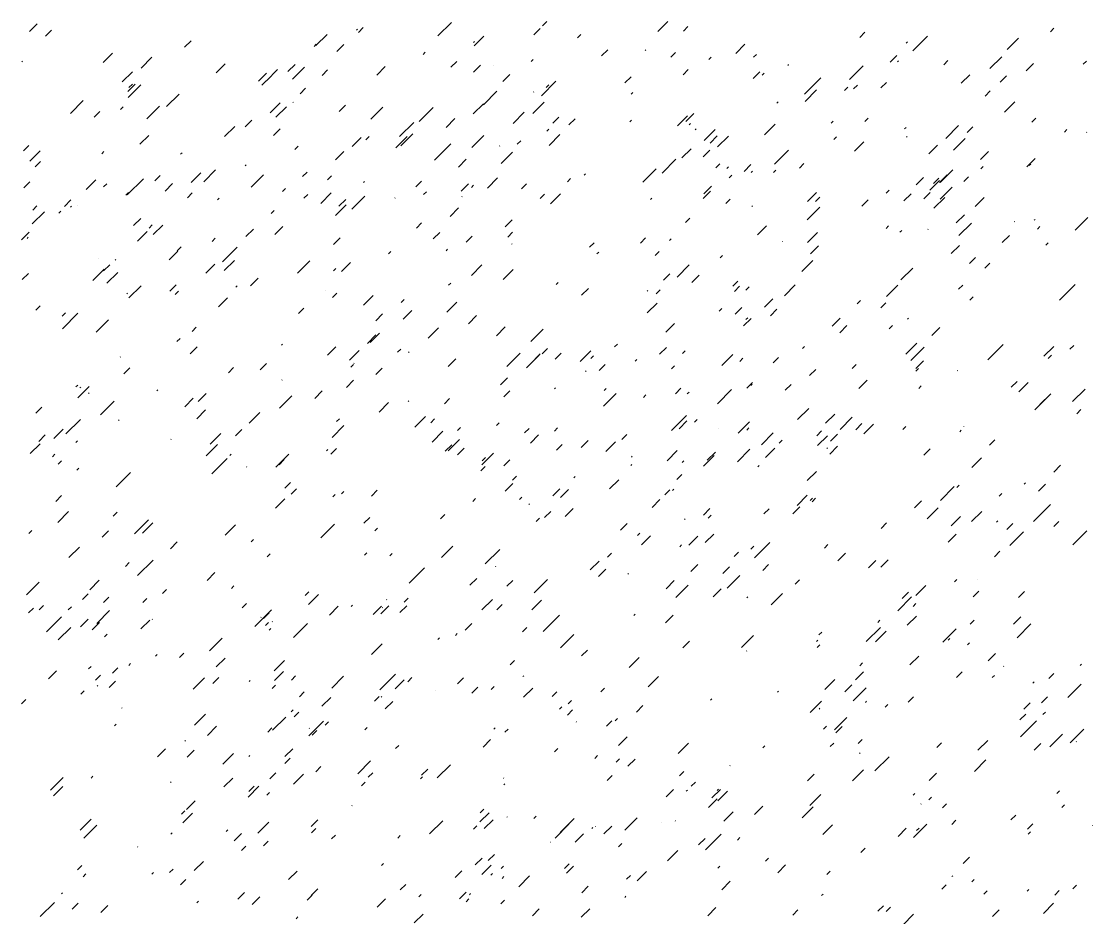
# Model space of a CAD drawing. Header units: millimetres. Extents: x -5080 to 169092, y -130394 to 7197.
# Drawn here: x 19906 to 25431, y -16317 to -11692 of the extents above; entities that cross this region are included whole.
import ezdxf

# ---------------------------------------------------------------- set-up
doc = ezdxf.new("R2010")
doc.units = ezdxf.units.MM
doc.header["$LTSCALE"] = 50
doc.layers.add('pio-Stipple', color=7, linetype='Continuous', lineweight=5)

# ---------------------------------------------------------------- blocks, each defined once
blk = doc.blocks.new('Group')
at = {"layer": 'pio-Stipple', "color": 7, "linetype": 'Continuous', "lineweight": 5, "transparency": 33554687}
for p, q in [((11467.7, 13694.8), (11507, 13734)), ((13154.9, 13701.5), (13159.7, 13706.4)), ((13165, 13689.6), (13189.8, 13714.5)), ((13574.6, 13671.6), (13644, 13741)), ((14070.1, 13677.5), (14102.8, 13710.2)), ((14136.7, 13745.7), (14114.5, 13723.6)), ((14761.3, 13746.6), (14709.2, 13694.5)), ((14841, 13696.6), (14864.1, 13719.7)), ((16734, 13692.6), (16752.6, 13711.2)), ((11550.5, 13670.5), (11582.1, 13702.2)), ((13003.5, 13679.8), (12945.4, 13621.7)), ((13762.3, 13621.1), (13812.1, 13670.9)), ((14312.3, 13679.1), (14295, 13661.8)), ((15751.2, 13664.3), (15777.5, 13690.7)), ((16024.6, 13595), (16100.2, 13670.5)), ((16569.5, 13660.6), (16511.2, 13602.3)), ((12267.9, 13612.9), (12301.6, 13646.6)), ((12935.9, 13617.8), (12947, 13629)), ((13052.9, 13590.8), (13088.9, 13626.8)), ((13763.3, 13642.9), (13757.6, 13637.1)), ((14419.2, 13568.5), (14450.5, 13599.8)), ((14643.2, 13596.5), (14647, 13600.3)), ((15157.8, 13628.5), (15110.6, 13581.3)), ((15997.4, 13641.9), (15989.9, 13634.4)), ((11431.4, 13542), (11428, 13538.7)), ((11896.6, 13582.9), (11847.6, 13534)), ((12043.9, 13506.1), (12099.6, 13561.9)), ((13497.9, 13576.4), (13509.3, 13587.8)), ((13671.5, 13539.8), (13641.7, 13510)), ((14066, 13550), (14055.3, 13539.3)), ((14800.6, 13586.3), (14776.7, 13562.4)), ((14972.2, 13550.2), (14984.2, 13562.2)), ((15203.2, 13561.3), (15217.5, 13575.6)), ((15907.6, 13536.2), (15942.3, 13571)), ((15944.9, 13538.1), (15950.8, 13543.9)), ((16184, 13523.1), (16205.2, 13544.2)), ((16422.2, 13503.2), (16482.9, 13563.9)), ((16919.6, 13541.9), (16903.2, 13525.4)), ((11998.5, 13487.1), (11945.7, 13434.4)), ((12430.4, 13480.8), (12476.6, 13527.1)), ((12689.7, 13440.5), (12747.9, 13498.8)), ((12800.7, 13487.9), (12837.9, 13525.1)), ((12823.9, 13448.6), (12886.5, 13511.2)), ((13005.5, 13496.5), (12977.2, 13468.1)), ((13258.8, 13469.9), (13303.2, 13514.3)), ((13793.6, 13520.6), (13757.9, 13484.9)), ((13863.2, 13518.8), (13863.2, 13518.8)), ((14839, 13471.6), (14865.2, 13497.8)), ((15201.2, 13451.6), (15235.2, 13485.6)), ((15383.9, 13523.8), (15379.8, 13519.8)), ((15697.7, 13446.7), (15767.6, 13516.6)), ((16647.2, 13528.6), (16609.9, 13491.3)), ((12648.3, 13437.4), (12690.1, 13479.2)), ((12665.5, 13417.1), (12689.1, 13440.7)), ((13944.9, 13472), (13908.7, 13435.8)), ((14183.1, 13437.7), (14108.8, 13363.4)), ((14539.3, 13429.4), (14570.9, 13460.9)), ((15246.6, 13468.5), (15258.3, 13480.1)), ((15549.3, 13455.8), (15465.5, 13371.9)), ((15860.1, 13403), (15889.2, 13432)), ((16318.2, 13471), (16274.4, 13427.1)), ((16474.6, 13433.3), (16507.9, 13466.6)), ((12012.6, 13422.5), (11974.9, 13384.8)), ((12041.9, 13418.6), (11977.6, 13354.3)), ((11998.5, 13422.8), (11980.8, 13405.2)), ((12863.2, 13372.9), (12892.4, 13402)), ((13879.3, 13386.1), (13809.5, 13316.3)), ((14069.1, 13382.6), (14067.1, 13380.7)), ((14146.8, 13418.8), (14132.6, 13404.7)), ((14580.6, 13380.5), (14572.1, 13371.9)), ((15468.6, 13333.6), (15527.9, 13392.9)), ((15672.4, 13390.8), (15689.7, 13408)), ((15718.9, 13397.9), (15738.9, 13418)), ((16424.2, 13388.5), (16397.3, 13361.6)), ((11745.2, 13337.8), (11679.5, 13272.1)), ((12175, 13307.3), (12239.3, 13371.5)), ((12760.3, 13326.7), (12709, 13275.4)), ((12826.9, 13328.1), (12829.1, 13330.3)), ((13757.2, 13270.1), (13809.2, 13322)), ((14064, 13272), (14122, 13330)), ((15322.3, 13325.2), (15329.5, 13332.4)), ((16497.8, 13278), (16551.3, 13331.4)), ((11831, 13281.5), (11801.9, 13252.4)), ((11936.9, 13291.9), (11950.7, 13305.6)), ((12137.7, 13308.5), (12073.6, 13244.4)), ((12793.6, 13306.6), (12739.3, 13252.3)), ((13097.3, 13313.8), (13064.6, 13281)), ((13228.5, 13241.8), (13291.1, 13304.5)), ((13549.4, 13302.4), (13477.4, 13230.4)), ((13962.1, 13220.5), (14020.4, 13278.8)), ((14894.5, 13271.2), (14853, 13229.8)), ((12579.7, 13202.4), (12614.9, 13237.5)), ((13376.8, 13152), (13449.7, 13224.9)), ((13662.4, 13244.9), (13616.5, 13199.1)), ((14166.9, 13221.4), (14198, 13252.5)), ((14282, 13244.1), (14250, 13212.1)), ((14573.6, 13237.2), (14564.4, 13228)), ((14810.7, 13207.4), (14862.9, 13259.6)), ((14870.2, 13212.2), (14878.1, 13220)), ((15258.7, 13162), (15313.6, 13216.9)), ((15613.9, 13232.2), (15602.5, 13220.7)), ((15793.5, 13247.3), (15776.3, 13230.1)), ((16259.7, 13208.7), (16194.2, 13143.2)), ((16638.1, 13227.3), (16658.6, 13247.8)), ((12037.8, 13112.4), (12083.6, 13158.3)), ((12473.7, 13151.9), (12526.5, 13204.7)), ((12761.3, 13191.5), (12727.1, 13157.3)), ((13203.3, 13135.6), (13220.3, 13152.6)), ((13416.2, 13152.1), (13358, 13093.9)), ((13383.9, 13104.6), (13446, 13166.7)), ((13749.2, 13096.5), (13811.1, 13158.4)), ((14146.7, 13190.8), (14136.2, 13180.2)), ((14204.3, 13162.2), (14148.5, 13106.5)), ((14906.6, 13191.8), (14901.5, 13186.8)), ((15005.4, 13188.5), (14948.9, 13131.9)), ((15014.5, 13155.3), (14978.2, 13119)), ((15017.5, 13099.5), (15073, 13154.9)), ((15989.3, 13198.9), (15982.3, 13191.9)), ((15991.3, 13148.5), (15995.1, 13152.3)), ((16334.4, 13202.6), (16305.5, 13173.7)), ((16806.6, 13175.8), (16819, 13188.2)), ((16921.6, 13174.7), (16921, 13174.1)), ((11464.7, 13105.8), (11436.9, 13078)), ((12836, 13086.1), (12853, 13103.1)), ((13179.1, 13148), (13131.6, 13100.6)), ((13557.4, 13030.9), (13640.7, 13114.2)), ((13893.5, 13105.1), (13891.5, 13103.1)), ((13984.3, 13112.4), (14002.6, 13130.7)), ((15631.1, 13150.4), (15617.3, 13136.6)), ((15771.3, 13125), (15723.1, 13076.8)), ((16151.7, 13107.8), (16107.7, 13063.8)), ((16295, 13142.1), (16234.4, 13081.5)), ((11523.2, 13078.5), (11469.8, 13025.1)), ((11852.1, 13074.8), (11840.8, 13063.4)), ((12254.8, 13068.7), (12247.5, 13061.5)), ((13089.2, 13075.4), (13046.5, 13032.7)), ((13901.5, 13013.7), (13959, 13071.3)), ((14880.3, 13088.6), (14833.5, 13041.8)), ((14942.9, 13047.8), (14976.9, 13081.8)), ((15310.2, 13009.7), (15382.7, 13082.3)), ((16414.1, 13074.5), (16373.8, 13034.2)), ((11524.2, 13024.2), (11496.3, 12996.3)), ((12584.7, 13006.2), (12580.3, 13001.7)), ((13720.9, 13036.1), (13680.1, 12995.2)), ((14700.7, 12985.6), (14632.2, 12917.2)), ((14802.6, 13035), (14731.6, 12964)), ((15007.5, 12990.3), (15028.3, 13011.1)), ((15065, 12987.1), (15073.2, 12995.4)), ((15153.8, 12972.1), (15189.2, 13007.6)), ((15462.5, 13013.1), (15439.6, 12990.1)), ((16375.7, 12986.2), (16387.7, 12998.1)), ((16655.2, 13039), (16612.4, 12996.2)), ((16625, 13002.3), (16632.7, 13010)), ((12056, 12935.1), (11971.8, 12850.9)), ((12141.7, 12951.4), (12113.6, 12923.3)), ((12351.6, 12964.5), (12302.2, 12915.1)), ((12427.3, 12980.6), (12366.3, 12919.6)), ((12610.9, 12891.6), (12674.6, 12955.3)), ((12876.3, 12946), (12899.6, 12969.3)), ((13005.5, 12929.7), (13024.9, 12949.1)), ((13882.3, 12939.2), (13829.7, 12886.5)), ((14258.7, 12935.5), (14242.7, 12919.5)), ((14336.4, 12959.8), (14329.9, 12953.2)), ((15090.2, 12952.6), (15076.2, 12938.6)), ((15191.1, 12966.9), (15197.9, 12973.7)), ((15318.2, 12978.8), (15306.3, 12966.9)), ((16041.7, 12903.6), (16079.2, 12941.1)), ((16131.5, 12910.6), (16158.1, 12937.2)), ((16161.8, 12915.8), (16201.7, 12955.7)), ((16230.4, 12980.5), (16165.1, 12915.2)), ((16312.2, 12944.4), (16287.9, 12920.2)), ((11438.4, 12887.5), (11469.1, 12918.1)), ((11760.3, 12879.4), (11809.6, 12928.8)), ((11849.1, 12892.3), (11866.1, 12909.3)), ((12168, 12871.4), (12205.9, 12909.4)), ((12788.5, 12885), (12772.4, 12868.9)), ((13196.2, 12920.4), (13190.5, 12914.8)), ((13490.8, 12922.2), (13461.3, 12892.7)), ((13694.7, 12871.3), (13732.6, 12909.2)), ((13747.1, 12890.3), (13758.3, 12901.4)), ((14031.7, 12908.1), (14005.4, 12881.8)), ((14946.9, 12857.3), (14986.5, 12896.9)), ((15886.3, 12860), (15902.5, 12876.2)), ((16161.8, 12925.2), (16113, 12876.4)), ((16164.8, 12829), (16227.4, 12891.7)), ((11681.6, 12826.2), (11647.5, 12792.1)), ((11964.1, 12849.9), (11977.9, 12863.7)), ((12282, 12836.9), (12306.3, 12861.2)), ((12438.4, 12826.7), (12446.3, 12834.5)), ((12883.4, 12833.8), (12903.3, 12853.7)), ((12971.2, 12807.8), (13024.5, 12861.2)), ((13099.3, 12828.3), (13064.2, 12793.2)), ((13198.2, 12845.4), (13130.6, 12777.8)), ((13354.6, 12835.7), (13353, 12834.1)), ((13500.9, 12853), (13515.8, 12867.9)), ((13699.7, 12842.7), (13698.2, 12841.3)), ((14101.3, 12832.9), (14123.9, 12855.5)), ((14155.8, 12804.9), (14206.9, 12856)), ((14671.4, 12827.7), (14677.6, 12833.9)), ((14942.9, 12833.1), (14979.9, 12870.2)), ((15082.1, 12829.5), (15059.7, 12807.1)), ((15528.1, 12864.5), (15481.1, 12817.5)), ((15544.3, 12839.5), (15522.4, 12817.6)), ((15794.5, 12826.2), (15760.9, 12792.6)), ((16015.5, 12857.6), (15978.5, 12820.6)), ((16114.4, 12863.6), (16081, 12830.3)), ((16189, 12838.3), (16133, 12782.3)), ((16391.9, 12837.4), (16345.3, 12790.8)), ((11544.4, 12764.6), (11481.1, 12701.4)), ((11506, 12794.1), (11484.2, 12772.4)), ((11629.1, 12767), (11619, 12756.9)), ((11678.6, 12788.3), (11683.8, 12793.5)), ((11712.9, 12794.3), (11714.1, 12795.6)), ((12730, 12771), (12715, 12755.9)), ((13045.8, 12744.3), (13101.2, 12799.7)), ((13681.5, 12784.8), (13637.5, 12740.7)), ((15197.1, 12795.3), (15193.5, 12791.6)), ((15478.7, 12722.2), (15545.4, 12788.9)), ((12041.8, 12730.4), (12004.1, 12692.6)), ((13958, 12723.4), (13921.2, 12686.6)), ((14852, 12708.7), (14874.6, 12731.3)), ((16291, 12748.6), (16248.8, 12706.5)), ((16550.3, 12714.6), (16547.4, 12711.7)), ((16651.2, 12720.7), (16655.6, 12725.1)), ((16927.7, 12735.4), (16862.1, 12669.8)), ((11426.3, 12619.1), (11465.3, 12658.2)), ((12075.1, 12661.8), (12025.2, 12611.8)), ((12085.2, 12680.4), (12101.3, 12696.5)), ((12106.4, 12646.4), (12156, 12696)), ((12623, 12675), (12584.5, 12636.4)), ((12734, 12647.3), (12774.5, 12687.8)), ((13464.6, 12680.5), (13490.8, 12706.7)), ((13550.4, 12624), (13583.8, 12657.5)), ((13960, 12658.8), (13934.5, 12633.3)), ((15268.8, 12691.1), (15222.9, 12645.3)), ((15532.1, 12656.7), (15480.9, 12605.5)), ((15899.4, 12691.3), (15886.2, 12678.1)), ((15957, 12658.2), (15967, 12668.3)), ((16101.2, 12672.2), (16103.7, 12674.7)), ((16326.3, 12706.1), (16262.1, 12641.9)), ((16667.3, 12675.3), (16680.4, 12688.4)), ((11461.6, 12632.8), (11455, 12626.2)), ((12426.3, 12627.7), (12409.8, 12611.2)), ((13036.7, 12594.8), (13071, 12629.1)), ((13751.2, 12638.7), (13719.6, 12607.1)), ((13955, 12596.6), (13958, 12599.6)), ((14379.8, 12603.5), (14357.4, 12581.1)), ((14646.2, 12629.5), (14619.6, 12603)), ((14769.3, 12615.8), (14778.4, 12624.9)), ((15352.5, 12610.7), (15353.5, 12611.7)), ((16485.7, 12606), (16522.4, 12642.7)), ((16721.8, 12603.5), (16710.2, 12591.9)), ((12189.1, 12517.1), (12232.4, 12560.4)), ((12229.5, 12563.5), (12249.7, 12583.7)), ((12539.3, 12581.9), (12463.5, 12506.2)), ((13331.4, 12560.1), (13319.4, 12548.1)), ((13616.9, 12563.3), (13624.2, 12570.6)), ((14404, 12556.1), (14394.3, 12546.4)), ((14694.6, 12538.2), (14716, 12559.6)), ((15538.2, 12589.2), (15496.4, 12547.4)), ((16222.3, 12548.4), (16264.4, 12590.5)), ((11824.9, 12521.9), (11824.9, 12521.9)), ((11850.1, 12458.7), (11882, 12490.6)), ((11912.6, 12517.8), (11909.5, 12514.7)), ((12377.8, 12447.6), (12423.9, 12493.7)), ((12525.1, 12513.5), (12472.2, 12460.5)), ((12850.1, 12447.6), (12913.6, 12511.1)), ((13078.1, 12456.6), (13123.5, 12502)), ((13747.1, 12435.4), (13801.6, 12490)), ((14871.2, 12490.1), (14808.2, 12427.1)), ((15042.7, 12537.9), (15030.9, 12526.1)), ((15508.9, 12513.4), (15451.8, 12456.2)), ((16347.4, 12528.7), (16316.7, 12498)), ((16422.1, 12499.5), (16395.1, 12472.5)), ((11430.3, 12414.2), (11462, 12445.9)), ((11794.6, 12409.3), (11852.8, 12467.5)), ((11867.2, 12395.1), (11922.7, 12450.6)), ((13047.8, 12472.3), (13035.2, 12459.7)), ((13962, 12466.1), (13910.5, 12414.6)), ((14771.3, 12444.8), (14738, 12411.5)), ((14921.6, 12436.8), (14884, 12399.2)), ((15963, 12413.3), (16023.7, 12474)), ((11980.2, 12319.5), (12043.2, 12382.4)), ((12192.1, 12354.6), (12224.9, 12387.4)), ((12539.3, 12382.6), (12531.9, 12375.2)), ((12647.2, 12421.6), (12607.7, 12382.1)), ((13641.2, 12396.6), (13629.3, 12384.7)), ((14195.1, 12398.7), (14185, 12388.5)), ((15095.2, 12379.9), (15121, 12405.7)), ((15104.3, 12353.5), (15131.1, 12380.4)), ((15180, 12377.5), (15162.4, 12359.9)), ((15418.1, 12387.2), (15361.9, 12331)), ((15888.3, 12326.6), (15946.8, 12385.1)), ((16281.9, 12385.5), (16260.6, 12364.3)), ((16780.3, 12307.4), (16861.5, 12388.6)), ((11969.1, 12340.3), (11973.6, 12344.8)), ((12219.4, 12337.4), (12236.6, 12354.6)), ((12994.3, 12358.4), (12994.6, 12358.7)), ((13053.9, 12345.1), (13030.9, 12322.1)), ((13240.6, 12331.7), (13190.3, 12281.5)), ((14315.2, 12333.6), (14350.8, 12369.2)), ((14654.2, 12355.4), (14657.5, 12358.7)), ((14700.7, 12341.5), (14721.3, 12362.2)), ((16319.2, 12308.1), (16336.2, 12325.1)), ((11522.1, 12278.5), (11501, 12257.4)), ((12489.8, 12320.8), (12442.8, 12273.7)), ((13384.8, 12296), (13400, 12311.2)), ((13621, 12245.9), (13672.4, 12297.3)), ((14705.7, 12293.4), (14654.8, 12242.4)), ((15141.6, 12270.3), (15107.6, 12236.2)), ((15303.1, 12315.7), (15259.6, 12272.2)), ((15738, 12290), (15754, 12306)), ((15885.3, 12294.6), (15859.2, 12268.6)), ((11636.1, 12225.4), (11653.9, 12243.2)), ((11717.9, 12240.9), (11637.2, 12160.2)), ((12882.3, 12266.3), (12854.6, 12238.5)), ((13253.7, 12202.3), (13289.4, 12238)), ((13440.3, 12255.2), (13394.9, 12209.8)), ((13774.3, 12228.8), (13731.9, 12186.3)), ((15025.6, 12251.6), (15038.5, 12264.5)), ((15151.7, 12175), (15189.7, 12213)), ((15163.8, 12209.1), (15172.5, 12217.8)), ((15323.2, 12261.3), (15289.8, 12227.9)), ((15649.2, 12214.7), (15609, 12174.5)), ((15997.3, 12210.1), (16001.7, 12214.5)), ((11811.7, 12143), (11875.7, 12206.9)), ((12306.2, 12146.7), (12327.8, 12168.3)), ((13525.1, 12112.6), (13578.1, 12165.7)), ((13876.2, 12124.6), (13921.3, 12169.7)), ((14054.8, 12095.4), (14117.2, 12157.8)), ((14794.5, 12187.6), (14749.5, 12142.6)), ((15684.5, 12177.5), (15647.3, 12140.3)), ((15919.6, 12176.7), (15903, 12160.1)), ((16122.4, 12125.7), (16163.9, 12167.2)), ((12227.4, 12094.2), (12244.4, 12111.2)), ((13211.3, 12085.4), (13254.7, 12128.7)), ((13273.8, 12138), (13225.3, 12089.4)), ((12297.1, 12031.7), (12332.7, 12067.4)), ((12773.3, 12080.9), (12767.8, 12075.4)), ((13047.8, 12067.5), (13004.3, 12023.9)), ((13118.4, 11998.5), (13167.7, 12047.7)), ((13382.8, 12055.5), (13366.4, 12039.1)), ((14112.4, 12030.7), (14139.5, 12057.9)), ((14308.1, 11991.6), (14363.4, 12046.9)), ((14500.8, 12081.8), (14486.2, 12067.2)), ((14753.1, 12064.5), (14717.5, 12028.9)), ((14850, 12046.5), (14836.3, 12032.7)), ((15465.5, 12069.7), (15455, 12059.2)), ((15988.2, 12029.8), (16044.3, 12086)), ((16014.4, 11996.6), (16082.7, 12064.9)), ((16411, 12000.7), (16490.2, 12079.9)), ((16751, 12069.4), (16700.1, 12018.5)), ((16834.8, 12054.8), (16854.9, 12074.9)), ((11934.8, 12013.3), (11937.4, 12015.9)), ((13423.2, 12038.6), (13426.4, 12041.8)), ((13667.4, 12005), (13628.1, 11965.7)), ((13930.7, 11966.4), (13999.5, 12035.2)), ((14096.2, 12024), (14031.6, 11959.4)), ((14102.3, 12031.1), (14049.9, 11978.7)), ((14211.2, 12035.2), (14179.6, 12003.5)), ((14363.6, 12007.3), (14377.8, 12021.5)), ((14600.7, 12001.2), (14592.7, 11993.1)), ((15096.2, 12027.1), (15039.4, 11970.3)), ((15147.7, 12008.1), (15131.7, 11992.2)), ((15331.3, 12012.1), (15304.7, 11985.5)), ((16080, 11994.9), (16040.2, 11955)), ((16722.8, 12006.4), (16740.5, 12024)), ((11985.3, 11958.5), (11954.2, 11927.4)), ((12494.8, 11933.7), (12521, 11959.9)), ((12658.3, 11949), (12690.5, 11981.1)), ((13125.5, 11962), (13139.5, 11976)), ((13141.6, 11982), (13142.6, 11983)), ((13286.9, 11956.5), (13254.3, 11923.8)), ((14339.4, 11943.6), (14335.4, 11939.7)), ((14406, 11945.1), (14437.6, 11976.7)), ((14779.3, 11953.9), (14794.2, 11968.8)), ((15524, 11950.5), (15492.3, 11918.8)), ((15732.9, 11975.8), (15712, 11954.9)), ((16053.8, 11955.6), (16040.1, 11941.9)), ((16256.6, 11945.7), (16253.7, 11942.8)), ((12769.3, 11895.3), (12771.5, 11897.5)), ((13103.3, 11858.3), (13139.5, 11894.5)), ((13933.8, 11907.9), (13896.7, 11870.9)), ((15198.1, 11884), (15168.2, 11854.1)), ((15789.4, 11895.9), (15745.6, 11852.1)), ((16532.1, 11859.1), (16561.9, 11889)), ((16619.9, 11883.9), (16571.7, 11835.8)), ((11706.8, 11860.1), (11716.5, 11869.8)), ((11716.8, 11803.8), (11775.8, 11862.8)), ((11732, 11859.9), (11727.7, 11855.6)), ((11776.4, 11830.6), (11771.8, 11826.1)), ((12125.5, 11840.8), (12130, 11845.3)), ((12337.4, 11784.6), (12379.9, 11827.1)), ((12978.2, 11839.5), (12940.2, 11801.5)), ((13944.8, 11839.6), (13915.3, 11810)), ((14175.9, 11850.9), (14181.5, 11856.5)), ((14493.8, 11826.2), (14428.1, 11760.6)), ((14443.3, 11852.8), (14432.5, 11842)), ((14827.8, 11853.6), (14799.8, 11825.6)), ((14861.1, 11824.7), (14870, 11833.6)), ((15016.5, 11773.6), (15089.5, 11846.6)), ((15189, 11867), (15196.5, 11874.5)), ((15366.6, 11844), (15396.4, 11873.8)), ((16054.8, 11851.9), (16068.3, 11865.4)), ((16680.4, 11769.6), (16735.6, 11824.8)), ((16913.5, 11849.3), (16848.7, 11784.5)), ((11833.9, 11717.1), (11904.4, 11787.5)), ((12268.8, 11758.5), (12312.2, 11801.9)), ((12820.8, 11814.1), (12758.2, 11751.5)), ((13270.8, 11730.2), (13320.3, 11779.7)), ((13425.2, 11789.3), (13422, 11786.1)), ((13607.8, 11773.4), (13634.5, 11800.1)), ((14647.1, 11819.5), (14634.3, 11806.7)), ((16654.2, 11742.3), (16719, 11807.1)), ((11500.9, 11725.9), (11531, 11756)), ((12375.8, 11741.5), (12330.6, 11696.4)), ((12656.3, 11728.4), (12601.1, 11673.2)), ((15430.2, 11691.8), (15487.4, 11749)), ((15621.9, 11720.3), (15574.7, 11673.1)), ((16870.1, 11721.8), (16891.5, 11743.3)), ((11731, 11692.9), (11655.8, 11617.8)), ((11929.8, 11690.4), (11927.3, 11687.9)), ((13089.2, 11660.8), (13028.7, 11600.3)), ((13067, 11696.3), (13052, 11681.3)), ((13510.9, 11708.1), (13455.5, 11652.7)), ((13557.4, 11695.3), (13537.7, 11675.6)), ((13877.2, 11661.2), (13890.4, 11674.4)), ((14780.3, 11636.4), (14856.5, 11712.6)), ((14859, 11685.1), (14818.9, 11645)), ((14911.5, 11692.3), (14898.3, 11679.1)), ((15181.9, 11681), (15123.4, 11622.4)), ((15649.1, 11641.4), (15711.9, 11704.2)), ((15761.1, 11670.9), (15730, 11639.8)), ((15772.2, 11618.2), (15822.3, 11668.3)), ((11549.3, 11613.4), (11515.4, 11579.5)), ((11593.7, 11595), (11641.3, 11642.6)), ((12454.5, 11619.3), (12400.5, 11565.4)), ((12562.4, 11640.8), (12530.1, 11608.5)), ((13599.7, 11631.4), (13544.5, 11576.1)), ((13691.6, 11650.9), (13676.5, 11635.9)), ((14021.5, 11623), (14044.6, 11646.1)), ((14051.8, 11570.8), (14093.9, 11612.9)), ((14192.1, 11648.9), (14175.6, 11632.4)), ((14524, 11589.7), (14549.4, 11615)), ((15023.5, 11646), (15023, 11645.5)), ((15178.9, 11648.9), (15168, 11638.1)), ((15243.5, 11561.8), (15304.7, 11623)), ((15529, 11608.9), (15553.8, 11633.6)), ((15533.1, 11557.7), (15583.8, 11608.5)), ((15636, 11616.5), (15599.5, 11580)), ((15989.2, 11657), (15973.6, 11641.3)), ((16273.7, 11636.8), (16266.1, 11629.2)), ((16286.9, 11657.1), (16288.3, 11658.5)), ((11522.1, 11567), (11471.3, 11516.2)), ((11706.7, 11574.4), (11715.3, 11583)), ((12199.2, 11591.5), (12196.2, 11588.5)), ((12438.3, 11562.8), (12379.6, 11504.1)), ((13612.8, 11528.3), (13645.8, 11561.3)), ((13685.5, 11589), (13627.7, 11531.2)), ((14216.3, 11564), (14185.8, 11533.5)), ((14349.5, 11584.1), (14313.3, 11547.9)), ((14440.3, 11527.4), (14489.9, 11577.1)), ((15334.3, 11569.4), (15351.3, 11586.4)), ((15595.6, 11514.3), (15635.6, 11554.2)), ((16448.3, 11588.2), (16420.4, 11560.3)), ((11598.8, 11512.7), (11585.9, 11499.8)), ((12508.9, 11513.7), (12501, 11505.8)), ((12738, 11445.6), (12805, 11512.7)), ((12999.3, 11530.1), (13007.6, 11538.3)), ((13051.8, 11541.9), (13022.7, 11512.8)), ((13675.4, 11510), (13710.3, 11544.9)), ((13801.5, 11457.7), (13861.9, 11518)), ((13803.6, 11479.7), (13820.1, 11496.3)), ((14572.5, 11498.7), (14577.2, 11503.5)), ((14809.6, 11531.6), (14757, 11478.9)), ((14944.8, 11451.7), (15000, 11507)), ((15006.4, 11524.5), (14964, 11482.2)), ((15183.9, 11538.7), (15119.9, 11474.6)), ((15312.1, 11544.8), (15264.3, 11497.1)), ((15584.5, 11546.1), (15581, 11542.5)), ((16114.3, 11540.7), (16081.4, 11507.8)), ((16378.7, 11494.4), (16329.6, 11445.3)), ((11614.9, 11461.5), (11632.9, 11479.5)), ((11722.9, 11441.1), (11712.5, 11430.7)), ((12408, 11411.4), (12487.6, 11491)), ((12589.7, 11450.2), (12586.6, 11447.2)), ((12755.1, 11458.5), (12782.2, 11485.6)), ((13796.5, 11428.2), (13817.6, 11449.3)), ((13945.8, 11484.2), (13915.5, 11453.9)), ((14575.5, 11460.3), (14569.8, 11454.6)), ((14842.9, 11479.5), (14834.4, 11471)), ((15225.3, 11448.3), (15231.4, 11454.4)), ((16786.3, 11456), (16751.6, 11421.3)), ((11915.6, 11345.7), (11988.7, 11418.8)), ((13980.1, 11399.6), (13959.4, 11378.8)), ((14282.9, 11398.7), (14275.8, 11391.6)), ((14806.6, 11382.8), (14832.3, 11408.6)), ((15479.6, 11377.1), (15527.3, 11424.8)), ((12814.7, 11367.3), (12785.5, 11338.2)), ((12817.7, 11307.3), (12845.2, 11334.7)), ((13261.7, 11327.8), (13231.5, 11297.6)), ((13961, 11362.2), (13922, 11323.3)), ((14167.8, 11298.1), (14204, 11334.3)), ((14247.5, 11330.7), (14206.5, 11289.7)), ((14460.4, 11334.5), (14507.5, 11381.5)), ((14746, 11304.2), (14770.5, 11328.7)), ((14791.4, 11333.1), (14784.3, 11326.1)), ((16166.8, 11275.1), (16237.9, 11346.3)), ((16251.5, 11341.4), (16263.5, 11353.3)), ((16599.6, 11359.5), (16605.2, 11365)), ((16673.3, 11322.4), (16709.7, 11358.9)), ((11633.1, 11299.7), (11603.1, 11269.7)), ((12736, 11234.8), (12784.4, 11283.2)), ((13032.6, 11294), (13044.6, 11306)), ((13077, 11309.1), (13089.2, 11321.2)), ((13769.2, 11284.7), (13754.2, 11269.7)), ((14007.4, 11291.7), (13995.3, 11279.7)), ((14679.4, 11238.7), (14720.1, 11279.4)), ((15427.1, 11248.8), (15480.2, 11301.9)), ((15494.7, 11274.8), (15506.9, 11287)), ((15522, 11285.6), (15504.7, 11268.3)), ((16069.9, 11273.4), (16033.2, 11236.7)), ((16483.6, 11309.9), (16470.4, 11296.7)), ((11613.9, 11161), (11669.8, 11217)), ((14043.7, 11253.5), (14046.8, 11256.6)), ((14124.4, 11186.2), (14156.6, 11218.3)), ((14230.4, 11191.4), (14272.5, 11233.5)), ((14944.8, 11199.4), (14978.1, 11232.7)), ((15256.6, 11205.2), (15283, 11231.6)), ((15441.2, 11240.9), (15405.4, 11205.1)), ((16154.6, 11236), (16097.9, 11179.3)), ((16379.7, 11217.9), (16327.1, 11165.3)), ((16647.1, 11165.2), (16735.4, 11253.5)), ((11899.5, 11194.1), (11919.9, 11214.6)), ((12009.4, 11101.6), (12082.2, 11174.3)), ((13193.1, 11157.8), (13222.6, 11187.4)), ((13609.8, 11202.9), (13587.3, 11180.4)), ((14099.2, 11183.7), (14080.7, 11165.2)), ((14846.9, 11175.8), (14850.2, 11179.1)), ((14969, 11184), (14984.5, 11199.5)), ((16270.7, 11192.5), (16221.4, 11143.3)), ((16462.4, 11169.7), (16455.4, 11162.7)), ((16778.2, 11166.4), (16751.3, 11139.5)), ((11480.7, 11120.2), (11465.2, 11104.7)), ((11842.9, 11085.2), (11875.1, 11117.4)), ((12104.3, 11159.3), (12051, 11106)), ((12531.1, 11149.2), (12477.4, 11095.5)), ((13041.7, 11153.1), (12970.3, 11081.7)), ((13249.6, 11118.4), (13262.2, 11131)), ((14516.9, 11121.7), (14550.2, 11155)), ((15888.2, 11158.4), (15860.4, 11130.6)), ((16541.1, 11156.3), (16509.7, 11124.8)), ((16525, 11042.1), (16595.5, 11112.6)), ((16922.5, 11117.8), (16850.2, 11045.5)), ((12195.1, 11025.8), (12230.2, 11060.8)), ((12623.9, 11072.8), (12611.7, 11060.6)), ((14615.8, 11106.1), (14604.1, 11094.4)), ((14671.3, 11091.7), (14625.4, 11045.8)), ((14869.1, 11044.1), (14916, 11091)), ((14953.9, 11057.2), (14997.5, 11100.8)), ((15286.8, 11058.3), (15207.7, 10979.1)), ((16206.1, 11059.1), (16247.8, 11100.8)), ((11724.9, 11034.1), (11671.4, 10980.6)), ((12709.7, 10999.1), (12693.8, 10983.2)), ((13196.1, 10992.3), (13208.4, 11004.6)), ((13326.2, 10989.2), (13338.3, 11001.3)), ((13593.6, 10980.5), (13651, 11037.9)), ((13893.3, 11021.9), (13819.2, 10947.8)), ((14449.3, 10982.2), (14469.9, 11002.8)), ((14831.8, 11045.6), (14821.9, 11035.7)), ((15102.2, 10985.3), (15124.8, 11007.9)), ((15188, 11022.5), (15203.8, 11038.4)), ((15585.5, 11046.5), (15568.1, 11029.1)), ((15676.3, 11002), (15637.1, 10962.7)), ((16473.5, 11012.2), (16445.8, 10984.5)), ((11963, 10933.8), (11982.8, 10953.6)), ((12105.3, 10966.4), (12025.6, 10886.7)), ((14405.9, 10961.4), (14360.8, 10916.3)), ((14879.2, 10907.7), (14915.9, 10944.4)), ((15280.8, 10944.5), (15249.9, 10913.7)), ((15833.7, 10964.6), (15796.3, 10927.2)), ((15859, 10929.8), (15897.2, 10968.1)), ((12424.1, 10902), (12384.5, 10862.4)), ((13504.8, 10926.1), (13425.9, 10847.1)), ((13871.1, 10931.6), (13874.2, 10934.7)), ((14441.2, 10920.2), (14403.6, 10882.5)), ((14554.3, 10894.3), (14558.2, 10898.2)), ((15079, 10931.4), (15045, 10897.4)), ((15066.9, 10822), (15132.9, 10888)), ((11517, 10852.5), (11451.6, 10787.1)), ((11778.3, 10814), (11827.1, 10862.8)), ((12509.9, 10820.7), (12522.3, 10833.2)), ((13739.9, 10837), (13774.6, 10871.6)), ((13930.7, 10832), (13960.5, 10861.8)), ((14071.9, 10797.9), (14140.5, 10866.4)), ((14752, 10819), (14793.9, 10860.9)), ((14801.5, 10773.6), (14865.7, 10837.8)), ((15417, 10842), (15440.2, 10865.2)), ((16092.1, 10836.4), (16039.8, 10784.2)), ((16251.5, 10865.9), (16239.9, 10854.3)), ((16359.5, 10868), (16359.2, 10867.8)), ((11741, 10764.3), (11770.3, 10793.6)), ((11849, 10747.2), (11876.9, 10775)), ((12153.7, 10794.5), (12174.3, 10815.2)), ((12889.3, 10783.4), (12908.8, 10802.9)), ((12907.5, 10738.3), (12958.5, 10789.3)), ((14994.2, 10776.5), (15035.6, 10817.9)), ((15168.8, 10772.2), (15173.5, 10777)), ((15351.4, 10793.9), (15294.3, 10736.8)), ((16018.4, 10776.7), (15947.4, 10705.8)), ((16002.2, 10801.2), (15970.1, 10769.1)), ((16336.2, 10777.5), (16365.2, 10806.5)), ((16569.3, 10773.4), (16600.7, 10804.7)), ((11517, 10709.8), (11539.7, 10732.5)), ((11667.3, 10709.8), (11683.9, 10726.4)), ((12052.8, 10748.2), (12072.7, 10768.1)), ((12565.4, 10720.9), (12587.8, 10743.3)), ((13060.8, 10728.4), (13015.9, 10683.4)), ((13133.5, 10733.8), (13127, 10727.3)), ((13283.8, 10728.3), (13241.3, 10685.8)), ((13280.8, 10689.9), (13321.6, 10730.7)), ((13287.9, 10719.7), (13291.1, 10722.9)), ((13311.1, 10764.1), (13308.8, 10761.8)), ((13377.7, 10695.8), (13413.5, 10731.6)), ((13400.9, 10749.2), (13421.7, 10770)), ((13801.5, 10710.1), (13855.5, 10764.1)), ((13906.4, 10737.6), (13879.4, 10710.5)), ((14059.8, 10711), (14108.5, 10759.7)), ((16040.6, 10742.8), (16025.8, 10728)), ((11487.7, 10718.5), (11463.3, 10694.1)), ((11555.3, 10597), (11632.7, 10674.4)), ((11815.7, 10640.4), (11881.3, 10706)), ((12715.7, 10710.1), (12629.9, 10624.2)), ((12663.3, 10672.3), (12661.9, 10670.9)), ((12703.6, 10694.2), (12674.2, 10664.7)), ((14117.3, 10599.1), (14201.4, 10683.2)), ((14592.6, 10688.4), (14586, 10681.8)), ((14788.3, 10682), (14749, 10642.7)), ((16042.6, 10678), (15995, 10630.3)), ((16582.4, 10674.9), (16543.3, 10635.7)), ((11680.5, 10619.4), (11616, 10554.9)), ((11771.3, 10661.9), (11731.4, 10622.1)), ((11828.8, 10644.6), (11791.5, 10607.3)), ((12042.7, 10612.1), (12088.2, 10657.6)), ((12101.2, 10660.2), (12103.1, 10662.1)), ((12700.6, 10644.9), (12685.2, 10629.5)), ((12704.6, 10605.8), (12713.1, 10614.2)), ((12718.8, 10648.1), (12721.5, 10650.8)), ((12829.8, 10567.8), (12901.6, 10639.7)), ((13749, 10639.7), (13714.6, 10605.3)), ((14033.6, 10619.6), (14010.5, 10596.5)), ((15856.9, 10619.3), (15783.6, 10546)), ((15854.9, 10657), (15843.6, 10645.7)), ((16178.8, 10542.6), (16248.1, 10611.9)), ((16341.3, 10657), (16319.9, 10635.7)), ((16633.9, 10637.5), (16562.8, 10566.4)), ((11868.1, 10584.4), (11854.7, 10570.9)), ((12461.5, 10563.9), (12396.9, 10499.4)), ((13574.4, 10556.3), (13583.5, 10565.4)), ((13674.3, 10587.4), (13664.6, 10577.7)), ((14207.1, 10514.3), (14275, 10582.1)), ((15141.5, 10515.3), (15203.4, 10577.2)), ((15534, 10554.1), (15526.7, 10546.8)), ((15540.1, 10580.5), (15555.3, 10595.8)), ((15887.2, 10600.2), (15832.7, 10545.7)), ((16216.2, 10562.2), (16207.4, 10553.5)), ((13287.9, 10535.6), (13231.5, 10479.3)), ((14345.4, 10502.5), (14315.6, 10472.8)), ((14837.8, 10514.1), (14872.4, 10548.8)), ((15166.7, 10496.7), (15169, 10499)), ((15531, 10516), (15544.4, 10529.3)), ((16306, 10530.1), (16316.2, 10540.3)), ((12126.4, 10480.4), (12117.3, 10471.3)), ((12241.5, 10463.6), (12264.5, 10486.6)), ((12476.6, 10461.1), (12431.3, 10415.8)), ((12729.9, 10395.1), (12782.9, 10448.1)), ((13969, 10448), (13946.7, 10425.8)), ((14561.3, 10413.3), (14612.5, 10464.5)), ((16009.3, 10426.5), (16054.6, 10471.9)), ((16412.9, 10446.6), (16451.4, 10485.1)), ((11606.8, 10395.4), (11565.4, 10354)), ((11772.3, 10405), (11785.1, 10417.8)), ((11896.4, 10383.9), (11923.2, 10410.8)), ((11989.2, 10433.1), (11979.5, 10423.3)), ((12730.9, 10344.7), (12777.6, 10391.4)), ((15728.8, 10348.7), (15769.6, 10389.5)), ((15765.1, 10436.1), (15750.3, 10421.2)), ((16249.4, 10360.7), (16279.2, 10390.4)), ((16491.6, 10417), (16493.8, 10419.2)), ((16894.2, 10429), (16888.3, 10423.1)), ((11833.8, 10373.3), (11807.9, 10347.4)), ((11878.2, 10309.3), (11911.7, 10342.8)), ((12370.6, 10360.1), (12312.2, 10301.6)), ((12413, 10329.4), (12444.5, 10360.9)), ((12605.7, 10345.3), (12600.4, 10340)), ((12818.7, 10347.6), (12840.7, 10369.7)), ((13088.1, 10368.1), (13026.7, 10306.7)), ((13355.5, 10378.2), (13275.1, 10297.8)), ((13400.9, 10348.9), (13354.5, 10302.6)), ((13419, 10338.4), (13440.9, 10360.3)), ((13675.3, 10327.5), (13706.6, 10358.8)), ((14013.4, 10365.6), (14018.1, 10370.3)), ((14659.2, 10313.4), (14712.2, 10366.5)), ((15621.8, 10350), (15570.7, 10298.9)), ((16434.1, 10360.5), (16445.7, 10372.1)), ((16650, 10338.2), (16644.1, 10332.3)), ((16726.7, 10356.7), (16752, 10382)), ((11749, 10291.7), (11732.8, 10275.5)), ((11819.7, 10319.1), (11817.6, 10317)), ((12719.8, 10304.2), (12737.2, 10321.6)), ((12860, 10261.8), (12884.9, 10286.6)), ((13564.3, 10295.9), (13563.4, 10295)), ((13749, 10280), (13780.6, 10311.6)), ((13865, 10315), (13849.4, 10299.3)), ((14016.4, 10258.9), (14063.8, 10306.3)), ((14163.7, 10262.8), (14188.1, 10287.2)), ((14434.1, 10305.8), (14414.8, 10286.4)), ((15327.2, 10285.8), (15331.3, 10289.9)), ((15673.3, 10287.2), (15709.8, 10323.7)), ((15784.3, 10307.5), (15717.3, 10240.6)), ((16893.2, 10326.7), (16823.8, 10257.3)), ((11426.1, 10224.4), (11449.6, 10247.9)), ((13021.5, 10258.3), (12976.1, 10212.9)), ((13271.7, 10263.4), (13247.4, 10239.1)), ((13285.8, 10263.6), (13281.9, 10259.6)), ((13341.3, 10237.1), (13303, 10198.7)), ((14246.5, 10225.4), (14264, 10243)), ((14980, 10243.5), (14987.4, 10250.9)), ((15553.2, 10239), (15495.3, 10181.1)), ((15786.3, 10238.3), (15779.9, 10232)), ((16027.4, 10261.3), (16000.7, 10234.5)), ((16597.6, 10197.4), (16630, 10229.8)), ((16688.4, 10230.5), (16719.5, 10261.7)), ((11942.8, 10202.1), (11945.1, 10204.4)), ((12319.2, 10114.6), (12375.9, 10171.4)), ((12817.6, 10184), (12828.6, 10195)), ((12832.8, 10157.9), (12857.5, 10182.6)), ((14213.2, 10209), (14201.6, 10197.4)), ((14242.4, 10167), (14269.1, 10193.7)), ((14631.9, 10215.9), (14598.6, 10182.6)), ((15545.1, 10202), (15540.5, 10197.4)), ((15882.1, 10208.2), (15895.6, 10221.7)), ((16606.6, 10172.5), (16576.7, 10142.6)), ((16695.4, 10169.9), (16708.6, 10183)), ((11915.5, 10120.3), (11906.9, 10111.6)), ((12790.4, 10157.2), (12721.7, 10088.5)), ((12984.1, 10135), (12908.5, 10059.4)), ((13010.4, 10132.3), (12992.7, 10114.6)), ((14287.8, 10131.4), (14289.6, 10133.2)), ((14444.2, 10109.4), (14472.6, 10137.7)), ((14489.6, 10137.6), (14501.3, 10149.3)), ((15619.8, 10090.5), (15684.4, 10155.1)), ((16663.1, 10137), (16580.6, 10054.4)), ((12433.2, 10109.8), (12385.5, 10062.1)), ((12718.7, 10101), (12697.1, 10079.4)), ((12912.5, 10100.1), (12910.2, 10097.8)), ((12926.6, 10063), (12950.4, 10086.9)), ((13210.1, 10103.1), (13198.1, 10091)), ((13870.1, 10102.1), (13862.5, 10094.5)), ((13920.5, 10079.1), (13936.2, 10094.8)), ((15564.3, 10094.2), (15579.9, 10109.9)), ((15627.8, 10075.3), (15660.7, 10108.1)), ((16730.7, 10002.8), (16797.2, 10069.2)), ((16907.3, 10094.7), (16836, 10023.4)), ((12272.7, 10036.5), (12268.5, 10032.3)), ((13356.5, 9994.3), (13372.4, 10010.3)), ((13845.9, 10040.4), (13807.7, 10002.2)), ((14505.8, 10009.7), (14551.1, 10055)), ((14814.5, 9969.4), (14867.6, 10022.4)), ((15251.5, 9998.3), (15260.7, 10007.6)), ((15616.7, 10022.3), (15598.7, 10004.3)), ((15741.9, 10020.6), (15762.9, 10041.6)), ((16147.5, 10000.4), (16171.8, 10024.7)), ((16360.4, 9986.4), (16410.7, 10036.7)), ((16650, 9986.5), (16684, 10020.5)), ((16868, 10030.5), (16866.8, 10029.3)), ((12127.4, 9951.1), (12169, 9992.6)), ((12317.1, 9985.8), (12280.9, 9949.5)), ((12464.4, 9913), (12520.3, 9968.8)), ((12598.7, 9952.9), (12603.9, 9958.1)), ((12825.7, 9993.7), (12785.3, 9953.3)), ((14194, 9995.1), (14175.9, 9977)), ((14397.8, 9957.8), (14383.6, 9943.6)), ((15753, 9973), (15748.8, 9968.8)), ((15902.3, 9952.4), (15828.9, 9879)), ((12812.6, 9945.6), (12784.6, 9917.6)), ((12944.8, 9874.4), (12971.3, 9901)), ((13160.7, 9864.5), (13227.4, 9931.2)), ((13639, 9911), (13570.8, 9842.9)), ((14511.8, 9941.6), (14494.7, 9924.4)), ((14591.5, 9940.3), (14554.8, 9903.6)), ((15082.9, 9907.4), (15081.1, 9905.5)), ((16342.2, 9876.5), (16401.4, 9935.7)), ((11641.1, 9844.4), (11576.8, 9780.2)), ((11785.3, 9841.9), (11794.8, 9851.3)), ((12470.5, 9796.7), (12516, 9842.2)), ((12737.9, 9868.8), (12707.9, 9838.8)), ((12881.2, 9862.7), (12829.9, 9811.4)), ((13215.2, 9846.1), (13238.4, 9869.3)), ((13495.7, 9848.8), (13485.5, 9838.6)), ((13521.9, 9887.9), (13490.3, 9856.2)), ((13915.5, 9842.8), (13912.1, 9839.4)), ((14473.5, 9855.8), (14447.3, 9829.5)), ((14820.6, 9854.2), (14842.6, 9876.1)), ((15480.5, 9827), (15515.9, 9862.4)), ((15770.1, 9884.7), (15712.5, 9827.2)), ((16108.1, 9829.2), (16147.1, 9868.1)), ((11639, 9798), (11590.8, 9749.8)), ((12199.1, 9822.6), (12195.5, 9819.1)), ((12651.1, 9800.1), (12595.1, 9744.1)), ((12626.9, 9800.3), (12599.1, 9772.4)), ((13200, 9821.5), (13180.8, 9802.2)), ((13919.5, 9811.5), (13915, 9807)), ((14790.3, 9783), (14751.8, 9744.5)), ((14855.9, 9774.3), (14861.9, 9780.3)), ((14881.1, 9799.6), (14902.9, 9821.4)), ((15032.5, 9783.9), (14988.2, 9739.6)), ((15015.3, 9778.3), (15022.5, 9785.5)), ((12323.2, 9725.4), (12278, 9680.2)), ((12692.5, 9754.2), (12705.9, 9767.6)), ((15015.3, 9735.6), (14970.1, 9690.3)), ((15018.4, 9725.1), (15068.1, 9774.9)), ((15550.1, 9756.7), (15493.1, 9699.7)), ((16025.4, 9753.1), (16035.6, 9763.3)), ((16121.3, 9743.8), (16106.6, 9729.2)), ((16768.1, 9762.2), (16781.7, 9775.8)), ((12269.7, 9673.2), (12252, 9655.5)), ((13130.4, 9698.6), (13132.6, 9700.7)), ((13811.5, 9681.2), (13793.2, 9662.8)), ((15251.4, 9697.3), (15208.3, 9654.2)), ((15454.3, 9637.4), (15510.1, 9693.2)), ((16067.8, 9708.6), (16066.1, 9706.9)), ((16176.7, 9688.7), (16197.8, 9709.7)), ((16792.3, 9689.6), (16806.8, 9704.1)), ((11728.8, 9572.8), (11786.1, 9630.1)), ((12309, 9660.8), (12259.1, 9610.9)), ((12921.5, 9592.9), (12955.8, 9627.1)), ((13532, 9553.7), (13599.5, 9621.3)), ((13791.3, 9616.2), (13838.3, 9663.2)), ((13860, 9627.4), (13813.6, 9581.1)), ((13930.6, 9640), (13933.4, 9642.9)), ((14069.8, 9634), (14081.6, 9645.8)), ((14205, 9561.7), (14276.9, 9633.6)), ((14602.6, 9636.5), (14538.5, 9572.4)), ((14727.7, 9614.8), (14727.6, 9614.6)), ((14798.4, 9619.9), (14801, 9622.5)), ((15098.1, 9667.9), (15049.4, 9619.3)), ((16225.2, 9602.9), (16246.3, 9624)), ((16555.1, 9650.9), (16530, 9625.8)), ((11815.6, 9599.3), (11748, 9531.7)), ((12197, 9552.3), (12204.5, 9559.7)), ((12482.6, 9566.4), (12490.6, 9574.4)), ((12645, 9557.6), (12701.6, 9614.2)), ((12922.5, 9559.4), (12944.4, 9581.2)), ((13758, 9577.6), (13775.2, 9594.8)), ((14178.8, 9532.5), (14249.9, 9603.6)), ((14368.5, 9582.5), (14373.1, 9587.1)), ((14388.7, 9592.6), (14388, 9591.9)), ((14431.1, 9553.5), (14471.2, 9593.6)), ((15560.2, 9550.5), (15610.9, 9601.2)), ((15948.7, 9541.4), (15990.5, 9583.2)), ((16097, 9604.3), (16028, 9535.3)), ((16056.7, 9584.4), (16044.1, 9571.8)), ((16643.9, 9605.4), (16616.1, 9577.7)), ((16631.8, 9565.2), (16619, 9552.4)), ((16951.7, 9596.6), (16950.7, 9595.6)), ((12524, 9518.4), (12561.3, 9555.7)), ((12698.5, 9516.6), (12674.4, 9492.5)), ((13045.6, 9548.1), (13026.2, 9528.6)), ((13380.6, 9545), (13367.9, 9532.2)), ((14156.6, 9511.9), (14155.5, 9510.7)), ((14325.1, 9553.9), (14282.1, 9510.9)), ((14505.7, 9487.8), (14523, 9505.1)), ((14952.8, 9530.8), (14919.6, 9497.7)), ((14954.8, 9472), (15035.1, 9552.3)), ((15119.2, 9522.1), (15132.2, 9535)), ((12027.5, 9488.6), (12025.1, 9486.2)), ((12583.5, 9490.5), (12560.8, 9467.8)), ((14811.5, 9468.1), (14758.1, 9414.8)), ((15779.2, 9480.4), (15756.9, 9458.1)), ((12318.1, 9365), (12364.9, 9411.8)), ((13293.9, 9400.8), (13284, 9391)), ((13767.1, 9394.1), (13802.1, 9429.1)), ((13866, 9448.1), (13834, 9416.1)), ((14227.2, 9374.9), (14251.4, 9399)), ((15280.7, 9428), (15265.2, 9412.5)), ((15367.5, 9393.5), (15327.7, 9353.8)), ((16316, 9433.8), (16284.1, 9401.9)), ((11737.9, 9390.6), (11716.1, 9368.8)), ((11758.1, 9347.3), (11743.9, 9333.1)), ((12107.2, 9354.4), (12098.5, 9345.7)), ((12208.1, 9372.5), (12189.9, 9354.3)), ((12847.9, 9362.1), (12804.5, 9318.8)), ((13697.5, 9363.3), (13663.3, 9329.1)), ((13801.4, 9344.8), (13849.1, 9392.5)), ((13856.9, 9350.3), (13846.9, 9340.3)), ((13901.3, 9375.8), (13912.8, 9387.3)), ((14274.7, 9387.4), (14238.1, 9350.8)), ((14567.3, 9340.1), (14547.8, 9320.6)), ((14650, 9359.1), (14603.3, 9312.4)), ((15028.4, 9387.6), (15018.5, 9377.8)), ((15598.5, 9361.3), (15581.4, 9344.2)), ((16230.2, 9338.3), (16225.4, 9333.5)), ((12273.7, 9317.9), (12246.6, 9290.9)), ((13380.6, 9264.8), (13409.5, 9293.7)), ((13905.3, 9323.3), (13915.5, 9333.4)), ((13992.1, 9281.1), (14047.8, 9336.8)), ((14350.3, 9283.5), (14316.2, 9249.4)), ((15038.5, 9266.1), (15081.9, 9309.5)), ((16174.7, 9268.9), (16197, 9291.2)), ((16329.1, 9307.1), (16341.3, 9319.3)), ((16868.9, 9288.7), (16850.1, 9269.8)), ((11638, 9249.5), (11633.4, 9244.9)), ((12542.1, 9216.5), (12577.7, 9252.1)), ((12615.8, 9189.3), (12655.4, 9229)), ((12925.5, 9238.2), (12899.8, 9212.4)), ((12955.8, 9270.4), (12921.1, 9235.7)), ((13475.5, 9228.5), (13488.9, 9241.9)), ((13686.4, 9219.5), (13720.1, 9253.2)), ((13742.9, 9246.4), (13736.8, 9240.4)), ((14539, 9226.4), (14544.7, 9232.1)), ((15553.1, 9235.4), (15561.5, 9243.8)), ((16407.8, 9259.5), (16391.6, 9243.3)), ((16613.6, 9257.7), (16623, 9267)), ((16756.9, 9238.6), (16779.7, 9261.4)), ((11596.6, 9200.6), (11523.6, 9127.6)), ((11718.7, 9195.7), (11688.2, 9165.1)), ((11835.8, 9147.9), (11872.7, 9184.9)), ((12331.2, 9198.1), (12339.9, 9206.8)), ((13303.9, 9218.7), (13261.5, 9176.3)), ((13734.8, 9218.1), (13720.2, 9203.5)), ((13918.5, 9212), (13899.8, 9193.3)), ((14966.9, 9131.9), (15008.8, 9173.8)), ((15844.7, 9156), (15872.4, 9183.6)), ((15909.3, 9176.7), (15886.9, 9154.3)), ((16750.9, 9195.7), (16698.3, 9143.2)), ((12842.8, 9116.4), (12852, 9125.7)), ((13452.3, 9094.4), (13498.2, 9140.4)), ((14097.1, 9166.5), (14062.2, 9131.6)), ((14314, 9123.7), (14357.7, 9167.4)), ((15404.8, 9134.8), (15431.7, 9161.7)), ((16028.4, 9139), (15972.1, 9082.7)), ((16470.4, 9162.5), (16434.9, 9127.1))]:
    blk.add_line(p, q, dxfattribs=at)
blk = doc.blocks.new('obj-00')
at = {"layer": 'pio-Stipple', "color": 7, "transparency": 33554687}
blk.add_blockref('Group', (0, 0), dxfattribs=at)

msp = doc.modelspace()

# ---------------------------------------------------------------- block references
at = {"layer": 'pio-Stipple', "color": 7, "transparency": 33554687}
msp.add_blockref('obj-00', (8479.6, -25438.8), dxfattribs=at)

doc.saveas('drawing.dxf')
